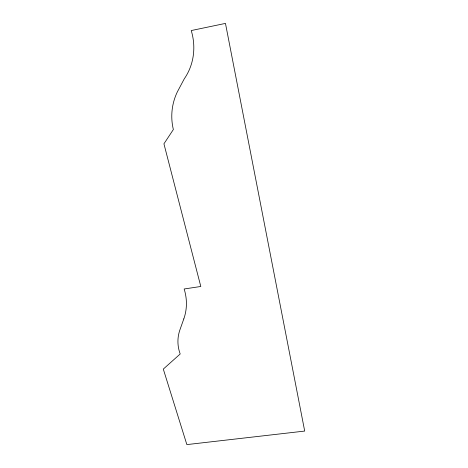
<?xml version="1.0" encoding="UTF-8"?>
<svg xmlns="http://www.w3.org/2000/svg" width="468" height="468" viewBox="0 0 468 468"><rect width="100%" height="100%" fill="white"/><g stroke="black" fill="none" stroke-linecap="round" stroke-linejoin="round"><path stroke-width="0.7" d="M183.801 318.907L179.981 329.671A55.13 43.852 2.8 0 0 180.198 353.983L163.303 369.094L186.861 444.6L304.697 431.069L225.465 23.4L191.236 30.555A58.02 54.346 53.2 0 1 184.304 78.782L177.308 91.956A60.782 58.377 -0.3 0 0 173.365 129.525L163.929 143.816L200.807 286.48L184.152 288.984A68.86 55.873 14.5 0 1 183.801 318.907"/></g></svg>
